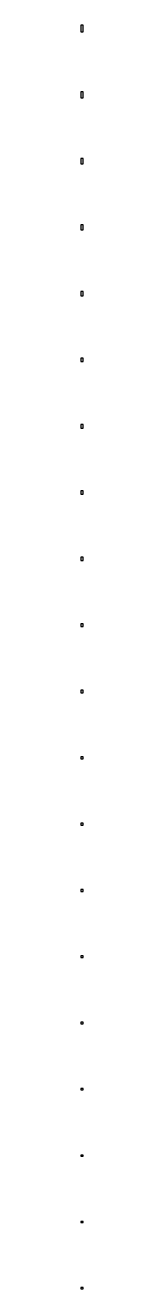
# Model space of a CAD drawing. Header units: metres. Extents: x 2940 to 3060, y -26 to 60955.
import ezdxf

# ---------------------------------------------------------------- set-up
doc = ezdxf.new("R2010")
doc.units = ezdxf.units.M
doc.layers.add('Layer', color=7, linetype='Continuous')

# ---------------------------------------------------------------- blocks, each defined once
blk = doc.blocks.new('10c3b0c0-9c52-4595-b092-a55585130939_3')
at = {"layer": 'Layer'}
for points in [[(60, 26), (-60, 26), (-60, -26), (60, -26)], [(60, -26), (60, 26), (-60, 26), (-60, -26), (60, -26)]]:
    blk.add_lwpolyline(points, dxfattribs=at)
blk = doc.blocks.new('fd6b6444-6ab1-4db0-8c69-6fc00e046116_3')
at = {"layer": 'Layer'}
for points in [[(60, 26), (-60, 26), (-60, -26), (60, -26)], [(60, -26), (60, 26), (-60, 26), (-60, -26), (60, -26)]]:
    blk.add_lwpolyline(points, dxfattribs=at)
blk = doc.blocks.new('8e9d18fd-adb0-463f-88d3-6ff1e3fd4cc2_3')
at = {"layer": 'Layer'}
for points in [[(60, 28), (-60, 28), (-60, -28), (60, -28)], [(60, -28), (60, 28), (-60, 28), (-60, -28), (60, -28)]]:
    blk.add_lwpolyline(points, dxfattribs=at)
blk = doc.blocks.new('a439bc27-67b4-4760-a60b-c61bf1a6beba_3')
at = {"layer": 'Layer'}
for points in [[(60, 30.5), (-60, 30.5), (-60, -30.5), (60, -30.5)], [(60, -30.5), (60, 30.5), (-60, 30.5), (-60, -30.5), (60, -30.5)]]:
    blk.add_lwpolyline(points, dxfattribs=at)
blk = doc.blocks.new('bd6da895-a1d8-418d-afbf-8091969a9582_3')
at = {"layer": 'Layer'}
for points in [[(60, 35.5), (-60, 35.5), (-60, -35.5), (60, -35.5)], [(60, -35.5), (60, 35.5), (-60, 35.5), (-60, -35.5), (60, -35.5)]]:
    blk.add_lwpolyline(points, dxfattribs=at)
blk = doc.blocks.new('ec011cc3-c3c6-4394-9855-a6329e2b9c53_3')
at = {"layer": 'Layer'}
for points in [[(60, 39), (-60, 39), (-60, -39), (60, -39)], [(60, -39), (60, 39), (-60, 39), (-60, -39), (60, -39)]]:
    blk.add_lwpolyline(points, dxfattribs=at)
blk = doc.blocks.new('66dd7248-4e44-4dc9-9df3-f8a3ecbbcfc3_3')
at = {"layer": 'Layer'}
for points in [[(60, 47), (-60, 47), (-60, -47), (60, -47)], [(60, -47), (60, 47), (-60, 47), (-60, -47), (60, -47)]]:
    blk.add_lwpolyline(points, dxfattribs=at)
blk = doc.blocks.new('2db8bec6-e4b7-49db-b624-58c73329c6e2_3')
at = {"layer": 'Layer'}
for points in [[(60, 52), (-60, 52), (-60, -52), (60, -52)], [(60, -52), (60, 52), (-60, 52), (-60, -52), (60, -52)]]:
    blk.add_lwpolyline(points, dxfattribs=at)
blk = doc.blocks.new('553f427a-b568-43a6-87ac-e6be5ae3ec6f_3')
at = {"layer": 'Layer'}
for points in [[(60, 50), (-60, 50), (-60, -50), (60, -50)], [(60, -50), (60, 50), (-60, 50), (-60, -50), (60, -50)]]:
    blk.add_lwpolyline(points, dxfattribs=at)
blk = doc.blocks.new('7c046f57-41cb-4bf8-979d-95d1e8ae3740_3')
at = {"layer": 'Layer'}
for points in [[(60, 64), (-60, 64), (-60, -64), (60, -64)], [(60, -64), (60, 64), (-60, 64), (-60, -64), (60, -64)]]:
    blk.add_lwpolyline(points, dxfattribs=at)
blk = doc.blocks.new('0f7f4aad-c257-4a6b-b9ef-fcdf7b40d75e_3')
at = {"layer": 'Layer'}
for points in [[(60, 70), (-60, 70), (-60, -70), (60, -70)], [(60, -70), (60, 70), (-60, 70), (-60, -70), (60, -70)]]:
    blk.add_lwpolyline(points, dxfattribs=at)
blk = doc.blocks.new('8d77e669-7312-47ed-b187-0fb160c11408_3')
at = {"layer": 'Layer'}
for points in [[(60, 75), (-60, 75), (-60, -75), (60, -75)], [(60, -75), (60, 75), (-60, 75), (-60, -75), (60, -75)]]:
    blk.add_lwpolyline(points, dxfattribs=at)
blk = doc.blocks.new('53c3487a-f8a7-4530-b1b3-1f6adad0424f_3')
at = {"layer": 'Layer'}
for points in [[(60, 83.5), (-60, 83.5), (-60, -83.5), (60, -83.5)], [(60, -83.5), (60, 83.5), (-60, 83.5), (-60, -83.5), (60, -83.5)]]:
    blk.add_lwpolyline(points, dxfattribs=at)
blk = doc.blocks.new('d80f1887-85fa-468c-9a06-54bf7b2cb75a_3')
at = {"layer": 'Layer'}
for points in [[(60, 90), (-60, 90), (-60, -90), (60, -90)], [(60, -90), (60, 90), (-60, 90), (-60, -90), (60, -90)]]:
    blk.add_lwpolyline(points, dxfattribs=at)
blk = doc.blocks.new('408cbfa9-fa0a-4623-b3ff-e2242fbf7802_3')
at = {"layer": 'Layer'}
for points in [[(60, 80), (-60, 80), (-60, -80), (60, -80)], [(60, -80), (60, 80), (-60, 80), (-60, -80), (60, -80)]]:
    blk.add_lwpolyline(points, dxfattribs=at)
blk = doc.blocks.new('217c209f-bb8c-4db2-8a76-437aec2db1e4_3')
at = {"layer": 'Layer'}
for points in [[(60, 108.5), (-60, 108.5), (-60, -108.5), (60, -108.5)], [(60, -108.5), (60, 108.5), (-60, 108.5), (-60, -108.5), (60, -108.5)]]:
    blk.add_lwpolyline(points, dxfattribs=at)
blk = doc.blocks.new('37f44f1f-a139-44c4-b3e9-8044ece465c1_3')
at = {"layer": 'Layer'}
for points in [[(60, 119.5), (-60, 119.5), (-60, -119.5), (60, -119.5)], [(60, -119.5), (60, 119.5), (-60, 119.5), (-60, -119.5), (60, -119.5)]]:
    blk.add_lwpolyline(points, dxfattribs=at)
blk = doc.blocks.new('d204739f-db58-46b5-bd1d-b9edb613da41_3')
at = {"layer": 'Layer'}
for points in [[(60, 127.5), (-60, 127.5), (-60, -127.5), (60, -127.5)], [(60, -127.5), (60, 127.5), (-60, 127.5), (-60, -127.5), (60, -127.5)]]:
    blk.add_lwpolyline(points, dxfattribs=at)
blk = doc.blocks.new('808abde6-d80b-4e94-808c-20c2160bffc6_3')
at = {"layer": 'Layer'}
for points in [[(60, 140), (-60, 140), (-60, -140), (60, -140)], [(60, -140), (60, 140), (-60, 140), (-60, -140), (60, -140)]]:
    blk.add_lwpolyline(points, dxfattribs=at)
blk = doc.blocks.new('2f39101e-b72e-4b78-82e5-c4ca6e13215f_3')
at = {"layer": 'Layer'}
for points in [[(60, 155), (-60, 155), (-60, -155), (60, -155)], [(60, -155), (60, 155), (-60, 155), (-60, -155), (60, -155)]]:
    blk.add_lwpolyline(points, dxfattribs=at)

msp = doc.modelspace()

# ---------------------------------------------------------------- block references
at = {"layer": 'Layer'}
for name, p in [('2f39101e-b72e-4b78-82e5-c4ca6e13215f_3', (3000, 60800)), ('808abde6-d80b-4e94-808c-20c2160bffc6_3', (3000, 57600)), ('d204739f-db58-46b5-bd1d-b9edb613da41_3', (3000, 54400)), ('37f44f1f-a139-44c4-b3e9-8044ece465c1_3', (3000, 51200)), ('217c209f-bb8c-4db2-8a76-437aec2db1e4_3', (3000, 48000)), ('408cbfa9-fa0a-4623-b3ff-e2242fbf7802_3', (3000, 44800)), ('d80f1887-85fa-468c-9a06-54bf7b2cb75a_3', (3000, 41600)), ('53c3487a-f8a7-4530-b1b3-1f6adad0424f_3', (3000, 38400)), ('8d77e669-7312-47ed-b187-0fb160c11408_3', (3000, 35200)), ('0f7f4aad-c257-4a6b-b9ef-fcdf7b40d75e_3', (3000, 32000)), ('7c046f57-41cb-4bf8-979d-95d1e8ae3740_3', (3000, 28800)), ('553f427a-b568-43a6-87ac-e6be5ae3ec6f_3', (3000, 25600)), ('2db8bec6-e4b7-49db-b624-58c73329c6e2_3', (3000, 22400)), ('66dd7248-4e44-4dc9-9df3-f8a3ecbbcfc3_3', (3000, 19200)), ('ec011cc3-c3c6-4394-9855-a6329e2b9c53_3', (3000, 16000)), ('bd6da895-a1d8-418d-afbf-8091969a9582_3', (3000, 12800)), ('a439bc27-67b4-4760-a60b-c61bf1a6beba_3', (3000, 9600)), ('8e9d18fd-adb0-463f-88d3-6ff1e3fd4cc2_3', (3000, 6400)), ('fd6b6444-6ab1-4db0-8c69-6fc00e046116_3', (3000, 3200)), ('10c3b0c0-9c52-4595-b092-a55585130939_3', (3000, 0))]:
    msp.add_blockref(name, p, dxfattribs=at)

doc.saveas('drawing.dxf')
